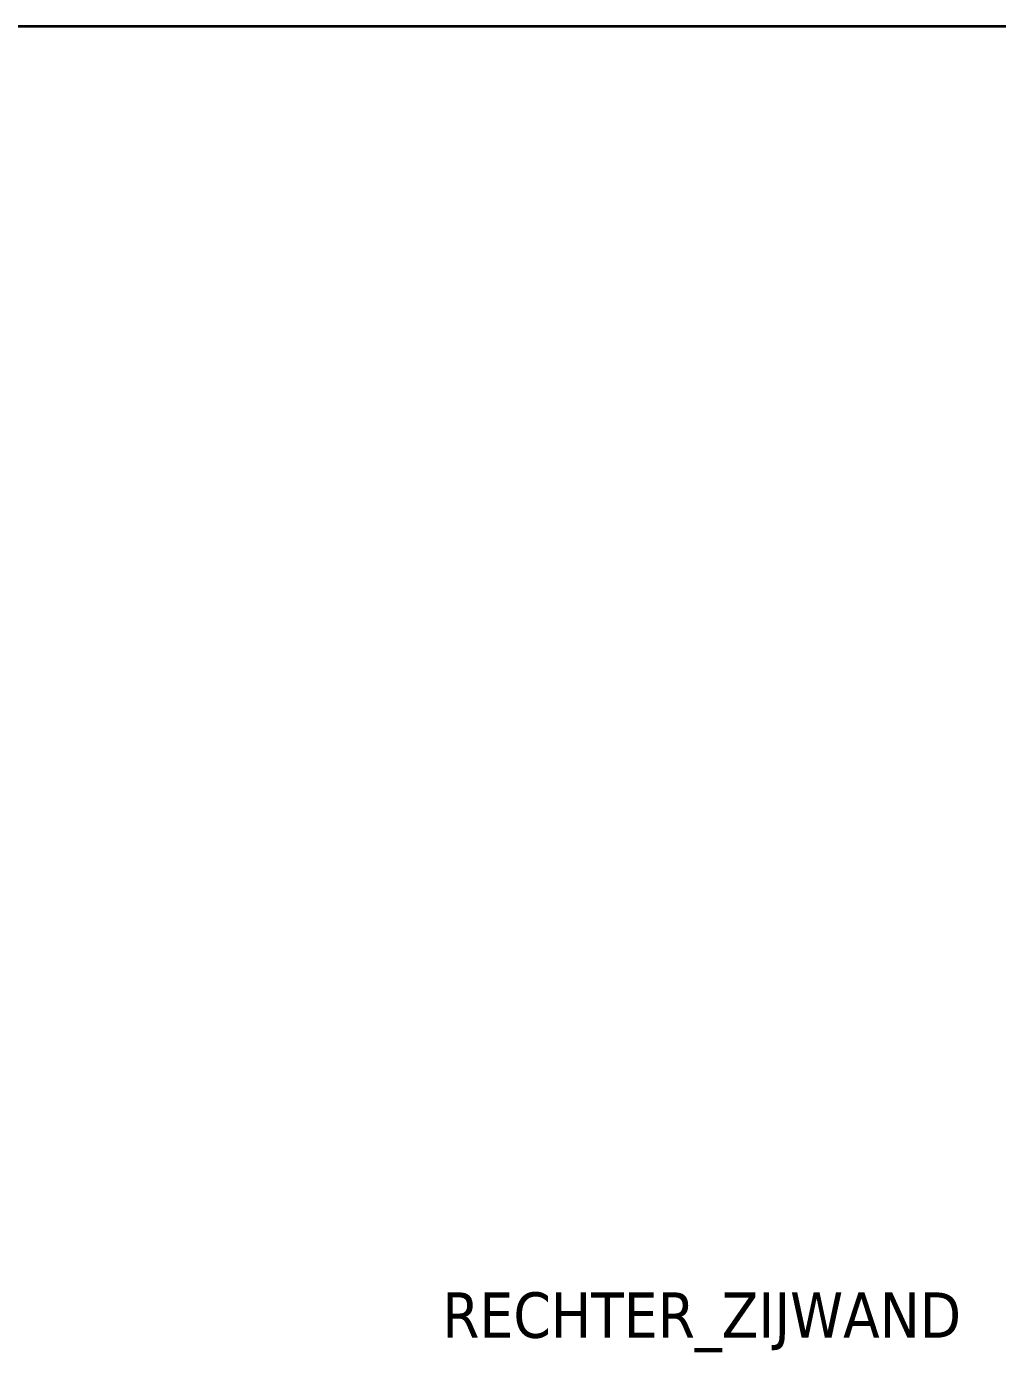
# Model space of a CAD drawing. Header units: millimetres. Extents: x 0 to 4000, y 0 to 2720.
# Drawn here: x 2413 to 2896, y 2060 to 2720 of the extents above; entities that cross this region are included whole.
import ezdxf
from ezdxf.enums import TextEntityAlignment as Align

# ---------------------------------------------------------------- set-up
doc = ezdxf.new("R2010")
doc.units = ezdxf.units.MM
for name, color, linetype, lineweight in [('EPLAN201', 73, 'Continuous', 5), ('EPLAN400', 5, 'Continuous', 5), ('EPLAN440', 73, 'Continuous', 5), ('EPLAN451', 73, 'Continuous', 5), ('EPLAN452', 73, 'Continuous', 5), ('EPLAN500', 7, 'Continuous', 5), ('EPLAN501', 7, 'Continuous', 5), ('EPLAN503', 7, 'Continuous', 5), ('EPLAN504', 7, 'Continuous', 5)]:
    doc.layers.add(name, color=color, linetype=linetype, lineweight=lineweight)
doc.styles.add('Tahoma', font='')
doc.styles.get('Tahoma').set_extended_font_data('Tahoma')

# ---------------------------------------------------------------- blocks, each defined once
blk = doc.blocks.new('EPLFRAME')
at = {"layer": 'EPLAN201', "linetype": 'Continuous', "lineweight": 35, "ltscale": 4}
blk.add_lwpolyline([(0, 0), (4000, 0), (4000, 2720), (0, 2720)], close=True, dxfattribs=at)
at = {"layer": 'EPLAN451', "color": 73, "style": 'Tahoma'}
for tag, p, height in [('14_10000', (3537.27, 153.74), 22.57), ('14_10011', (1180, 115), 31.61), ('14_10021', (3700, 108), 16.25), ('14_3010', (3500, 68), 16.25)]:
    blk.add_attdef(tag, p, '', height=height, dxfattribs=at)
at = {"layer": 'EPLAN452', "color": 73, "style": 'Tahoma'}
for tag, p, height in [('4_11011', (2320, 115), 31.61), ('4_11020', (3500, 108), 16.25), ('4_11024', (3700, 67.87), 16.25), ('4_11042', (3500, 15), 22.57), ('4_11043', (3720.13, 15), 22.57)]:
    blk.add_attdef(tag, p, '', height=height, dxfattribs=at)
blk = doc.blocks.new('EPLSYM_LibrarySPECIAL_Symbol11_Variant0_Placement8_2')
at = {"layer": 'EPLAN400', "color": 5, "style": 'Tahoma'}
blk.add_attdef('17_20010', text='', height=22.57, dxfattribs=at).set_placement((-1.5, -0.5), align=Align.BOTTOM_CENTER)
at = {"layer": 'EPLAN440', "color": 73, "style": 'Tahoma'}
blk.add_attdef('17_20300', text='', height=1.63, dxfattribs=at).set_placement((-1.5, -38), align=Align.BOTTOM_CENTER)
at = {"layer": 'EPLAN500', "color": 7, "style": 'Tahoma'}
blk.add_attdef('17_20027', text='', height=1.63, dxfattribs=at).set_placement((-1.5, -40.7), align=Align.BOTTOM_CENTER)
at = {"layer": 'EPLAN501', "color": 7, "style": 'Tahoma'}
blk.add_attdef('17_20011', text='', height=1.63, dxfattribs=at).set_placement((-1.5, -46.1), align=Align.BOTTOM_CENTER)
at = {"layer": 'EPLAN503', "color": 7, "style": 'Tahoma'}
blk.add_attdef('17_20024', text='', height=1.63, dxfattribs=at).set_placement((-1.5, -48.8), align=Align.BOTTOM_CENTER)
at = {"layer": 'EPLAN504', "color": 7, "style": 'Tahoma'}
blk.add_attdef('17_20901[1]', text='', height=1.63, dxfattribs=at).set_placement((-1.5, -43.4), align=Align.BOTTOM_CENTER)

msp = doc.modelspace()

# ---------------------------------------------------------------- block references
msp.add_blockref('EPLFRAME', (0, 0))
ref = msp.add_blockref('EPLSYM_LibrarySPECIAL_Symbol11_Variant0_Placement8_2', (2597.5, 2060))
ref.add_attrib('17_20010', 'RECHTER_ZIJWAND', dxfattribs={"layer": 'EPLAN400', "color": 5, "height": 22.575, "style": 'Tahoma'}).set_placement((2748.74, 2061.5), align=Align.BOTTOM_CENTER)

doc.saveas('drawing.dxf')
